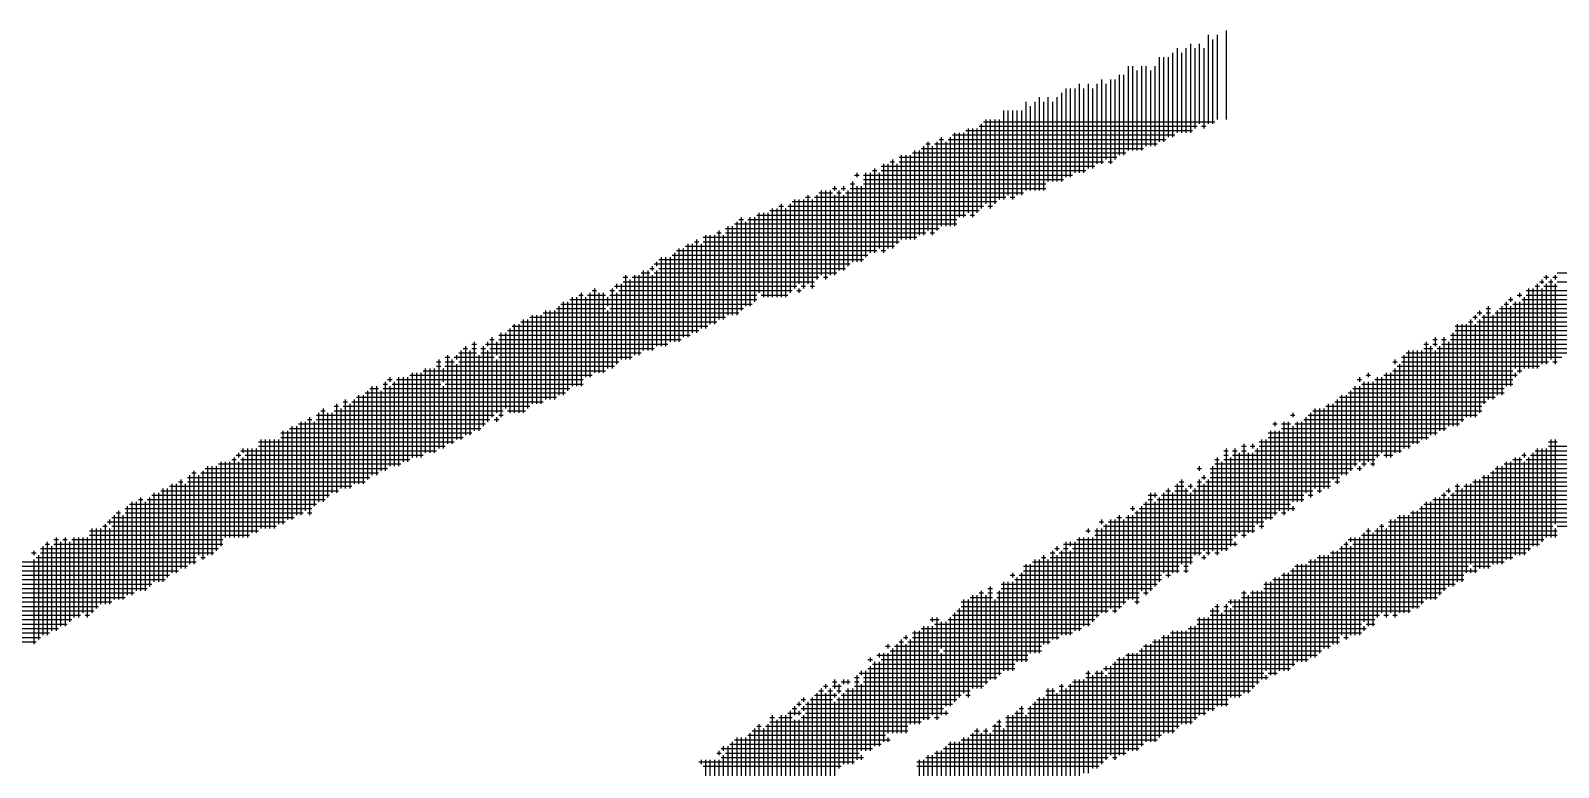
# Model space of a CAD drawing. Header units: feet. Extents: x 0 to 510288, y 0 to 371336.
# Drawn here: x 375801 to 377136, y 89656 to 90301 of the extents above; entities that cross this region are included whole.
import ezdxf

# ---------------------------------------------------------------- set-up
doc = ezdxf.new("R2010")
doc.units = ezdxf.units.FT
doc.header["$LTSCALE"] = 100
doc.header["$MEASUREMENT"] = 0
doc.layers.add('CX-MISC', color=2, linetype='CONTINUOUS')

msp = doc.modelspace()

# ---------------------------------------------------------------- linework, layer by layer
at = {"layer": 'CX-MISC'}
for p, q in [((376829.9, 90296.7), (376829.9, 90218.9)), ((376837.7, 90296.7), (376837.7, 90222.8)), ((376845.5, 90300.5), (376845.5, 90222.8)), ((376802.7, 90285), (376802.7, 90211.1)), ((376810.5, 90285), (376810.5, 90211.1)), ((376814.4, 90288.9), (376814.4, 90211.1)), ((376818.2, 90285), (376818.2, 90215)), ((376822.1, 90288.9), (376822.1, 90218.9)), ((376826, 90285), (376826, 90215)), ((376833.8, 90292.8), (376833.8, 90218.9)), ((376759.9, 90269.4), (376759.9, 90195.6)), ((376763.8, 90269.4), (376763.8, 90195.6)), ((376771.6, 90269.4), (376771.6, 90195.6)), ((376775.5, 90269.4), (376775.5, 90199.5)), ((376783.2, 90269.4), (376783.2, 90199.5)), ((376787.1, 90277.2), (376787.1, 90203.3)), ((376791, 90277.2), (376791, 90203.3)), ((376794.9, 90277.2), (376794.9, 90207.2)), ((376798.8, 90281.1), (376798.8, 90207.2)), ((376806.6, 90281.1), (376806.6, 90211.1)), ((376736.6, 90257.8), (376736.6, 90183.9)), ((376744.4, 90257.8), (376744.4, 90183.9)), ((376748.3, 90257.8), (376748.3, 90187.8)), ((376752.1, 90261.7), (376752.1, 90191.7)), ((376756, 90261.7), (376756, 90191.7)), ((376767.7, 90265.6), (376767.7, 90195.6)), ((376779.4, 90265.6), (376779.4, 90199.5)), ((376682.2, 90242.2), (376682.2, 90160.6)), ((376689.9, 90242.2), (376689.9, 90168.4)), ((376697.7, 90242.2), (376697.7, 90168.4)), ((376701.6, 90246.1), (376701.6, 90168.4)), ((376705.5, 90250), (376705.5, 90172.2)), ((376709.4, 90250), (376709.4, 90172.2)), ((376713.3, 90250), (376713.3, 90176.1)), ((376717.2, 90253.9), (376717.2, 90176.1)), ((376721, 90250), (376721, 90176.1)), ((376724.9, 90253.9), (376724.9, 90180)), ((376728.8, 90250), (376728.8, 90180)), ((376732.7, 90253.9), (376732.7, 90183.9)), ((376740.5, 90253.9), (376740.5, 90187.8)), ((376651.1, 90230.6), (376651.1, 90152.8)), ((376654.9, 90230.6), (376654.9, 90156.7)), ((376658.8, 90230.6), (376658.8, 90152.8)), ((376662.7, 90230.6), (376662.7, 90156.7)), ((376666.6, 90230.6), (376666.6, 90156.7)), ((376670.5, 90238.3), (376670.5, 90160.6)), ((376674.4, 90234.4), (376674.4, 90160.6)), ((376678.3, 90238.3), (376678.3, 90160.6)), ((376686, 90238.3), (376686, 90160.6)), ((376693.8, 90238.3), (376693.8, 90168.4)), ((376620, 90215), (376620, 90141.1)), ((376623.8, 90215), (376623.8, 90137.2)), ((376627.7, 90215), (376627.7, 90141.1)), ((376629.7, 90217), (376820.2, 90217)), ((376631.6, 90218.9), (376631.6, 90145)), ((376633.6, 90220.8), (376835.7, 90220.8)), ((376635.5, 90222.8), (376635.5, 90148.9)), ((376639.4, 90222.8), (376639.4, 90145)), ((376643.3, 90222.8), (376643.3, 90148.9)), ((376647.2, 90222.8), (376647.2, 90152.8)), ((376824.1, 90217), (376828, 90217)), ((376585, 90203.3), (376585, 90125.6)), ((376592.7, 90203.3), (376592.7, 90125.6)), ((376594.7, 90205.3), (376598.6, 90205.3)), ((376596.6, 90207.2), (376596.6, 90129.5)), ((376600.5, 90203.3), (376600.5, 90129.5)), ((376602.5, 90205.3), (376793, 90205.3)), ((376604.4, 90207.2), (376604.4, 90129.5)), ((376606.3, 90209.2), (376800.7, 90209.2)), ((376608.3, 90211.1), (376608.3, 90129.5)), ((376612.2, 90211.1), (376612.2, 90137.2)), ((376616.1, 90211.1), (376616.1, 90137.2)), ((376618, 90213.1), (376816.3, 90213.1)), ((376559.7, 90189.7), (376750.2, 90189.7)), ((376561.6, 90191.7), (376561.6, 90117.8)), ((376565.5, 90191.7), (376565.5, 90117.8)), ((376569.4, 90191.7), (376569.4, 90117.8)), ((376571.4, 90193.6), (376758, 90193.6)), ((376573.3, 90195.6), (376573.3, 90117.8)), ((376577.2, 90195.6), (376577.2, 90121.7)), ((376579.1, 90197.5), (376773.5, 90197.5)), ((376581.1, 90199.5), (376581.1, 90121.7)), ((376583, 90201.4), (376586.9, 90201.4)), ((376588.8, 90199.5), (376588.8, 90121.7)), ((376590.8, 90201.4), (376785.2, 90201.4)), ((376522.8, 90176.1), (376522.8, 90172.2)), ((376530.5, 90176.1), (376530.5, 90102.3)), ((376534.4, 90176.1), (376534.4, 90106.1)), ((376536.4, 90178.1), (376540.2, 90178.1)), ((376538.3, 90180), (376538.3, 90106.1)), ((376542.2, 90176.1), (376542.2, 90110)), ((376544.1, 90182), (376730.8, 90182)), ((376544.1, 90178.1), (376723, 90178.1)), ((376546.1, 90183.9), (376546.1, 90106.1)), ((376550, 90183.9), (376550, 90110)), ((376551.9, 90185.8), (376555.8, 90185.8)), ((376553.9, 90187.8), (376553.9, 90110)), ((376557.7, 90183.9), (376557.7, 90113.9)), ((376559.7, 90185.8), (376738.5, 90185.8)), ((376742.4, 90185.8), (376746.3, 90185.8)), ((376501.4, 90162.5), (376505.3, 90162.5)), ((376503.3, 90164.5), (376503.3, 90160.6)), ((376509.1, 90162.5), (376513, 90162.5)), ((376511.1, 90164.5), (376511.1, 90160.6)), ((376516.9, 90166.4), (376520.8, 90166.4)), ((376516.9, 90162.5), (376688, 90162.5)), ((376518.9, 90168.4), (376518.9, 90098.4)), ((376520.8, 90174.2), (376524.7, 90174.2)), ((376522.8, 90164.5), (376522.8, 90098.4)), ((376526.6, 90164.5), (376526.6, 90098.4)), ((376528.6, 90174.2), (376711.3, 90174.2)), ((376528.6, 90170.3), (376703.5, 90170.3)), ((376528.6, 90166.4), (376688, 90166.4)), ((376456.7, 90148.9), (376456.7, 90067.3)), ((376464.4, 90148.9), (376464.4, 90071.2)), ((376466.4, 90150.9), (376645.2, 90150.9)), ((376468.3, 90152.8), (376468.3, 90075)), ((376472.2, 90152.8), (376472.2, 90078.9)), ((376476.1, 90152.8), (376476.1, 90075)), ((376478, 90154.7), (376481.9, 90154.7)), ((376480, 90156.7), (376480, 90078.9)), ((376483.9, 90152.8), (376483.9, 90075)), ((376485.8, 90154.7), (376653, 90154.7)), ((376487.8, 90156.7), (376487.8, 90082.8)), ((376489.7, 90158.6), (376501.4, 90158.6)), ((376491.6, 90160.6), (376491.6, 90086.7)), ((376495.5, 90160.6), (376495.5, 90082.8)), ((376499.4, 90160.6), (376499.4, 90086.7)), ((376503.3, 90156.7), (376503.3, 90086.7)), ((376505.3, 90158.6), (376509.1, 90158.6)), ((376507.2, 90160.6), (376507.2, 90090.6)), ((376511.1, 90156.7), (376511.1, 90090.6)), ((376513, 90158.6), (376668.6, 90158.6)), ((376515, 90160.6), (376515, 90094.5)), ((376656.9, 90154.7), (376660.8, 90154.7)), ((376419.7, 90135.3), (376423.6, 90135.3)), ((376421.7, 90137.2), (376421.7, 90055.6)), ((376427.5, 90135.3), (376610.2, 90135.3)), ((376429.4, 90137.2), (376429.4, 90059.5)), ((376433.3, 90137.2), (376433.3, 90063.4)), ((376435.3, 90139.2), (376618, 90139.2)), ((376437.2, 90141.1), (376437.2, 90071.2)), ((376441.1, 90141.1), (376441.1, 90067.3)), ((376445, 90141.1), (376445, 90067.3)), ((376446.9, 90143.1), (376629.7, 90143.1)), ((376448.9, 90145), (376448.9, 90067.3)), ((376452.8, 90145), (376452.8, 90067.3)), ((376454.7, 90147), (376458.6, 90147)), ((376460.5, 90145), (376460.5, 90067.3)), ((376462.5, 90147), (376633.6, 90147)), ((376621.9, 90139.2), (376625.8, 90139.2)), ((376637.4, 90147), (376641.3, 90147)), ((376390.6, 90121.7), (376390.6, 90040)), ((376394.4, 90121.7), (376394.4, 90043.9)), ((376398.3, 90121.7), (376398.3, 90043.9)), ((376400.3, 90123.6), (376404.2, 90123.6)), ((376402.2, 90125.6), (376402.2, 90047.8)), ((376406.1, 90121.7), (376406.1, 90047.8)), ((376408.1, 90127.5), (376594.7, 90127.5)), ((376408.1, 90123.6), (376583, 90123.6)), ((376410, 90129.5), (376410, 90051.7)), ((376413.9, 90129.5), (376413.9, 90051.7)), ((376415.8, 90131.4), (376610.2, 90131.4)), ((376417.8, 90133.4), (376417.8, 90051.7)), ((376425.6, 90133.4), (376425.6, 90059.5)), ((376586.9, 90123.6), (376590.8, 90123.6)), ((376365.3, 90108.1), (376540.2, 90108.1)), ((376367.2, 90110), (376367.2, 90028.4)), ((376371.1, 90110), (376371.1, 90032.3)), ((376373.1, 90112), (376555.8, 90112)), ((376375, 90113.9), (376375, 90032.3)), ((376378.9, 90113.9), (376378.9, 90036.2)), ((376380.8, 90115.9), (376384.7, 90115.9)), ((376382.8, 90117.8), (376382.8, 90036.2)), ((376386.7, 90113.9), (376386.7, 90040)), ((376388.6, 90119.8), (376575.2, 90119.8)), ((376388.6, 90115.9), (376559.7, 90115.9)), ((376544.1, 90108.1), (376548, 90108.1)), ((376345.8, 90096.4), (376516.9, 90096.4)), ((376347.8, 90098.4), (376347.8, 90094.5)), ((376349.7, 90100.3), (376528.6, 90100.3)), ((376351.7, 90102.3), (376351.7, 90024.5)), ((376355.6, 90102.3), (376355.6, 90024.5)), ((376359.5, 90102.3), (376359.5, 90028.4)), ((376361.4, 90104.2), (376532.5, 90104.2)), ((376363.3, 90106.1), (376363.3, 90028.4)), ((376318.6, 90084.8), (376322.5, 90084.8)), ((376320.6, 90086.7), (376320.6, 90012.8)), ((376324.5, 90082.8), (376324.5, 90012.8)), ((376326.4, 90084.8), (376489.7, 90084.8)), ((376328.4, 90086.7), (376328.4, 90016.7)), ((376332.2, 90086.7), (376332.2, 90016.7)), ((376334.2, 90088.6), (376342, 90088.6)), ((376336.1, 90090.6), (376336.1, 90020.6)), ((376340, 90090.6), (376340, 90020.6)), ((376342, 90092.5), (376345.8, 90092.5)), ((376343.9, 90094.5), (376343.9, 90090.6)), ((376343.9, 90086.7), (376343.9, 90020.6)), ((376345.8, 90088.6), (376505.3, 90088.6)), ((376347.8, 90090.6), (376347.8, 90024.5)), ((376349.7, 90092.5), (376513, 90092.5)), ((376493.6, 90084.8), (376497.5, 90084.8)), ((377121.5, 90082.8), (377121.5, 90078.9)), ((377123.4, 90084.8), (377127.3, 90084.8)), ((377125.4, 90086.7), (377125.4, 90082.8)), ((377129.3, 90082.8), (377129.3, 90012.8)), ((377131.2, 90084.8), (377135.1, 90084.8)), ((377133.2, 90086.7), (377133.2, 90082.8)), ((377135.1, 90088.6), (377282.9, 90088.6)), ((376279.8, 90069.2), (376283.6, 90069.2)), ((376281.7, 90071.2), (376281.7, 89989.5)), ((376287.5, 90069.2), (376303.1, 90069.2)), ((376289.5, 90071.2), (376289.5, 89997.3)), ((376291.4, 90073.1), (376295.3, 90073.1)), ((376293.4, 90075), (376293.4, 90001.2)), ((376297.2, 90071.2), (376297.2, 90001.2)), ((376301.1, 90071.2), (376301.1, 90001.2)), ((376307, 90073.1), (376310.9, 90073.1)), ((376307, 90069.2), (376435.3, 90069.2)), ((376308.9, 90075), (376308.9, 90005.1)), ((376310.9, 90077), (376470.3, 90077)), ((376312.8, 90078.9), (376312.8, 90075)), ((376312.8, 90071.2), (376312.8, 90008.9)), ((376314.7, 90073.1), (376466.4, 90073.1)), ((376316.7, 90078.9), (376316.7, 90012.8)), ((376318.6, 90080.9), (376485.8, 90080.9)), ((376439.2, 90069.2), (376462.5, 90069.2)), ((376470.3, 90073.1), (376474.2, 90073.1)), ((376472.2, 90075), (376472.2, 90071.2)), ((376474.2, 90077), (376478, 90077)), ((376481.9, 90077), (376485.8, 90077)), ((377100.1, 90069.2), (377104, 90069.2)), ((377102.1, 90071.2), (377102.1, 90067.3)), ((377107.9, 90073.1), (377251.8, 90073.1)), ((377107.9, 90069.2), (377247.9, 90069.2)), ((377109.8, 90075), (377109.8, 90005.1)), ((377113.7, 90075), (377113.7, 90005.1)), ((377115.7, 90077), (377119.6, 90077)), ((377117.6, 90078.9), (377117.6, 90005.1)), ((377119.6, 90080.9), (377123.4, 90080.9)), ((377121.5, 90075), (377121.5, 90008.9)), ((377123.4, 90077), (377135.1, 90077)), ((377125.4, 90078.9), (377125.4, 90008.9)), ((377127.3, 90080.9), (377131.2, 90080.9)), ((377133.2, 90078.9), (377133.2, 90008.9)), ((377135.1, 90080.9), (377259.5, 90080.9)), ((376250.6, 90055.6), (376250.6, 89977.8)), ((376254.5, 90055.6), (376254.5, 89977.8)), ((376258.4, 90055.6), (376258.4, 89977.8)), ((376260.3, 90057.5), (376303.1, 90057.5)), ((376262.3, 90059.5), (376262.3, 89981.7)), ((376264.2, 90061.4), (376431.4, 90061.4)), ((376266.1, 90063.4), (376266.1, 89981.7)), ((376270, 90063.4), (376270, 89985.6)), ((376272, 90065.3), (376435.3, 90065.3)), ((376273.9, 90067.3), (376273.9, 89989.5)), ((376277.8, 90067.3), (376277.8, 89989.5)), ((376285.6, 90067.3), (376285.6, 89997.3)), ((376305, 90067.3), (376305, 90059.5)), ((376305, 90055.6), (376305, 90005.1)), ((376307, 90057.5), (376423.6, 90057.5)), ((377067.1, 90055.6), (377067.1, 90051.7)), ((377072.9, 90057.5), (377076.8, 90057.5)), ((377074.8, 90059.5), (377074.8, 89977.8)), ((377082.6, 90055.6), (377082.6, 89981.7)), ((377084.6, 90057.5), (377232.3, 90057.5)), ((377086.5, 90059.5), (377086.5, 89981.7)), ((377088.5, 90061.4), (377092.3, 90061.4)), ((377090.4, 90063.4), (377090.4, 89989.5)), ((377092.3, 90065.3), (377096.2, 90065.3)), ((377094.3, 90067.3), (377094.3, 90063.4)), ((377094.3, 90059.5), (377094.3, 89989.5)), ((377096.2, 90061.4), (377236.2, 90061.4)), ((377098.2, 90063.4), (377098.2, 90005.1)), ((377102.1, 90063.4), (377102.1, 90001.2)), ((377104, 90065.3), (377236.2, 90065.3)), ((377106, 90067.3), (377106, 90005.1)), ((376221.4, 90042), (376392.5, 90042)), ((376223.4, 90043.9), (376223.4, 89966.2)), ((376227.3, 90043.9), (376227.3, 89966.2)), ((376229.2, 90045.9), (376400.3, 90045.9)), ((376231.2, 90047.8), (376231.2, 89966.2)), ((376235, 90047.8), (376235, 89970.1)), ((376237, 90049.8), (376408.1, 90049.8)), ((376238.9, 90051.7), (376238.9, 89974)), ((376242.8, 90051.7), (376242.8, 89974)), ((376246.7, 90051.7), (376246.7, 89974)), ((376248.6, 90053.7), (376419.7, 90053.7)), ((377045.7, 90042), (377197.3, 90042)), ((377047.6, 90043.9), (377047.6, 89954.5)), ((377051.5, 90043.9), (377051.5, 89958.4)), ((377055.4, 90043.9), (377055.4, 89962.3)), ((377057.4, 90045.9), (377061.2, 90045.9)), ((377059.3, 90047.8), (377059.3, 89962.3)), ((377061.2, 90049.8), (377065.1, 90049.8)), ((377063.2, 90051.7), (377063.2, 90047.8)), ((377063.2, 90043.9), (377063.2, 89962.3)), ((377065.1, 90053.7), (377069, 90053.7)), ((377065.1, 90045.9), (377205.1, 90045.9)), ((377067.1, 90047.8), (377067.1, 89966.2)), ((377069, 90049.8), (377209, 90049.8)), ((377071, 90051.7), (377071, 89974)), ((377072.9, 90053.7), (377076.8, 90053.7)), ((377078.7, 90051.7), (377078.7, 89977.8)), ((377080.7, 90053.7), (377220.6, 90053.7)), ((376188.4, 90028.4), (376188.4, 89950.6)), ((376200, 90028.4), (376200, 90024.5)), ((376202, 90030.3), (376205.9, 90030.3)), ((376203.9, 90032.3), (376203.9, 89962.3)), ((376207.8, 90028.4), (376207.8, 90016.7)), ((376209.8, 90034.2), (376377, 90034.2)), ((376209.8, 90030.3), (376369.2, 90030.3)), ((376211.7, 90036.2), (376211.7, 89962.3)), ((376215.6, 90036.2), (376215.6, 89970.1)), ((376217.5, 90038.1), (376384.7, 90038.1)), ((376219.5, 90040), (376219.5, 89966.2)), ((377020.4, 90028.4), (377020.4, 89942.8)), ((377026.2, 90030.3), (377030.1, 90030.3)), ((377028.2, 90032.3), (377028.2, 90024.5)), ((377034, 90030.3), (377037.9, 90030.3)), ((377036, 90032.3), (377036, 89950.6)), ((377039.9, 90028.4), (377039.9, 89954.5)), ((377041.8, 90034.2), (377181.8, 90034.2)), ((377041.8, 90030.3), (377181.8, 90030.3)), ((377043.7, 90036.2), (377043.7, 89954.5)), ((377045.7, 90038.1), (377193.4, 90038.1)), ((376163.1, 90014.8), (376167, 90014.8)), ((376165.1, 90016.7), (376165.1, 89939)), ((376170.9, 90014.8), (376205.9, 90014.8)), ((376172.8, 90016.7), (376172.8, 90012.8)), ((376174.8, 90018.7), (376190.3, 90018.7)), ((376176.7, 90020.6), (376176.7, 89942.8)), ((376178.7, 90022.6), (376182.6, 90022.6)), ((376180.6, 90024.5), (376180.6, 89946.7)), ((376184.5, 90020.6), (376184.5, 89946.7)), ((376186.4, 90026.4), (376190.3, 90026.4)), ((376186.4, 90022.6), (376190.3, 90022.6)), ((376192.3, 90016.7), (376192.3, 89950.6)), ((376194.2, 90022.6), (376198.1, 90022.6)), ((376194.2, 90018.7), (376334.2, 90018.7)), ((376196.2, 90024.5), (376196.2, 89954.5)), ((376198.1, 90026.4), (376357.5, 90026.4)), ((376200, 90020.6), (376200, 89958.4)), ((376202, 90022.6), (376345.8, 90022.6)), ((376209.8, 90014.8), (376326.4, 90014.8)), ((376999, 90014.8), (377139, 90014.8)), ((377001, 90016.7), (377001, 89935.1)), ((377002.9, 90018.7), (377154.6, 90018.7)), ((377004.9, 90020.6), (377004.9, 89935.1)), ((377008.8, 90020.6), (377008.8, 89939)), ((377012.6, 90020.6), (377012.6, 89939)), ((377016.5, 90020.6), (377016.5, 89942.8)), ((377018.5, 90026.4), (377022.4, 90026.4)), ((377018.5, 90022.6), (377026.2, 90022.6)), ((377024.3, 90024.5), (377024.3, 89946.7)), ((377026.2, 90026.4), (377030.1, 90026.4)), ((377028.2, 90020.6), (377028.2, 89946.7)), ((377030.1, 90022.6), (377158.4, 90022.6)), ((377032.1, 90024.5), (377032.1, 89950.6)), ((377034, 90026.4), (377170.1, 90026.4)), ((376143.7, 90003.1), (376303.1, 90003.1)), ((376145.6, 90005.1), (376145.6, 89931.2)), ((376149.5, 90005.1), (376149.5, 89931.2)), ((376153.4, 90005.1), (376153.4, 89931.2)), ((376155.3, 90010.9), (376159.2, 90010.9)), ((376155.3, 90007), (376159.2, 90007)), ((376157.3, 90012.8), (376157.3, 89935.1)), ((376161.2, 90005.1), (376161.2, 89993.4)), ((376163.1, 90010.9), (376170.9, 90010.9)), ((376163.1, 90007), (376310.9, 90007)), ((376168.9, 90012.8), (376168.9, 89939)), ((376172.8, 90008.9), (376172.8, 89942.8)), ((376174.8, 90010.9), (376314.7, 90010.9)), ((376207.8, 90012.8), (376207.8, 89966.2)), ((376991.3, 90010.9), (376995.1, 90010.9)), ((376991.3, 90003.1), (377096.2, 90003.1)), ((376993.2, 90012.8), (376993.2, 90008.9)), ((376993.2, 90005.1), (376993.2, 89931.2)), ((376995.1, 90007), (377119.6, 90007)), ((376997.1, 90008.9), (376997.1, 89931.2)), ((376999, 90010.9), (377127.3, 90010.9)), ((377100.1, 90003.1), (377104, 90003.1)), ((377131.2, 90010.9), (377135.1, 90010.9)), ((376099, 89989.5), (376099, 89911.7)), ((376102.8, 89989.5), (376102.8, 89911.7)), ((376108.7, 89991.4), (376112.6, 89991.4)), ((376110.6, 89993.4), (376110.6, 89915.6)), ((376112.6, 89995.3), (376116.5, 89995.3)), ((376114.5, 89997.3), (376114.5, 89993.4)), ((376114.5, 89989.5), (376114.5, 89919.5)), ((376116.5, 89991.4), (376159.2, 89991.4)), ((376118.4, 89993.4), (376118.4, 89919.5)), ((376120.3, 89995.3), (376283.6, 89995.3)), ((376122.3, 89997.3), (376122.3, 89919.5)), ((376126.2, 89997.3), (376126.2, 89923.4)), ((376130.1, 89997.3), (376130.1, 89923.4)), ((376132, 89999.2), (376291.4, 89999.2)), ((376134, 90001.2), (376134, 89927.3)), ((376137.8, 90001.2), (376137.8, 89927.3)), ((376141.7, 90001.2), (376141.7, 89927.3)), ((376161.2, 89989.5), (376161.2, 89935.1)), ((376163.1, 89991.4), (376283.6, 89991.4)), ((376958.2, 89989.5), (376958.2, 89919.5)), ((376960.2, 89995.3), (376964, 89995.3)), ((376962.1, 89997.3), (376962.1, 89993.4)), ((376962.1, 89989.5), (376962.1, 89923.4)), ((376964, 89991.4), (377096.2, 89991.4)), ((376966, 89993.4), (376966, 89919.5)), ((376967.9, 89999.2), (376971.8, 89999.2)), ((376969.9, 90001.2), (376969.9, 89997.3)), ((376969.9, 89993.4), (376969.9, 89923.4)), ((376973.8, 89993.4), (376973.8, 89919.5)), ((376975.7, 89995.3), (377096.2, 89995.3)), ((376977.6, 89997.3), (376977.6, 89927.3)), ((376981.5, 89997.3), (376981.5, 89931.2)), ((376983.5, 89999.2), (377100.1, 89999.2)), ((376985.4, 90001.2), (376985.4, 89927.3)), ((376989.3, 90001.2), (376989.3, 89927.3)), ((377098.2, 90001.2), (377098.2, 89997.3)), ((376073.7, 89975.9), (376077.6, 89975.9)), ((376075.6, 89977.8), (376075.6, 89900.1)), ((376081.5, 89975.9), (376248.6, 89975.9)), ((376083.4, 89977.8), (376083.4, 89904)), ((376085.4, 89979.8), (376260.3, 89979.8)), ((376087.3, 89981.7), (376087.3, 89904)), ((376091.2, 89981.7), (376091.2, 89904)), ((376093.1, 89983.7), (376268.1, 89983.7)), ((376095.1, 89985.6), (376095.1, 89907.9)), ((376097, 89987.6), (376104.8, 89987.6)), ((376106.7, 89985.6), (376106.7, 89915.6)), ((376108.7, 89987.6), (376272, 89987.6)), ((376940.7, 89975.9), (377072.9, 89975.9)), ((376942.7, 89977.8), (376942.7, 89904)), ((376944.6, 89979.8), (377080.7, 89979.8)), ((376946.5, 89981.7), (376946.5, 89911.7)), ((376950.4, 89981.7), (376950.4, 89911.7)), ((376952.4, 89983.7), (377088.5, 89983.7)), ((376954.3, 89985.6), (376954.3, 89915.6)), ((376956.3, 89987.6), (377088.5, 89987.6)), ((376044.5, 89962.3), (376044.5, 89876.8)), ((376050.4, 89964.2), (376205.9, 89964.2)), ((376052.3, 89966.2), (376052.3, 89888.4)), ((376054.2, 89968.1), (376058.1, 89968.1)), ((376056.2, 89970.1), (376056.2, 89888.4)), ((376060.1, 89966.2), (376060.1, 89892.3)), ((376064, 89966.2), (376064, 89896.2)), ((376065.9, 89972), (376069.8, 89972)), ((376065.9, 89968.1), (376213.7, 89968.1)), ((376067.9, 89974), (376067.9, 89896.2)), ((376071.7, 89970.1), (376071.7, 89900.1)), ((376073.7, 89972), (376237, 89972)), ((376079.5, 89974), (376079.5, 89900.1)), ((376207.8, 89962.3), (376207.8, 89958.4)), ((376209.8, 89964.2), (376213.7, 89964.2)), ((376217.5, 89968.1), (376233.1, 89968.1)), ((376901.8, 89964.2), (376905.7, 89964.2)), ((376903.8, 89966.2), (376903.8, 89962.3)), ((376915.4, 89962.3), (376915.4, 89896.2)), ((376917.4, 89964.2), (377065.1, 89964.2)), ((376919.3, 89966.2), (376919.3, 89892.3)), ((376921.3, 89968.1), (377069, 89968.1)), ((376923.2, 89970.1), (376923.2, 89900.1)), ((376927.1, 89970.1), (376927.1, 89896.2)), ((376931, 89970.1), (376931, 89900.1)), ((376932.9, 89972), (377069, 89972)), ((376934.9, 89974), (376934.9, 89900.1)), ((376938.8, 89974), (376938.8, 89907.9)), ((376019.3, 89948.7), (376186.4, 89948.7)), ((376021.2, 89950.6), (376021.2, 89869)), ((376025.1, 89950.6), (376025.1, 89872.9)), ((376027, 89952.6), (376194.2, 89952.6)), ((376029, 89954.5), (376029, 89872.9)), ((376032.9, 89954.5), (376032.9, 89876.8)), ((376034.8, 89956.5), (376198.1, 89956.5)), ((376036.8, 89958.4), (376036.8, 89876.8)), ((376040.6, 89958.4), (376040.6, 89880.6)), ((376042.6, 89960.3), (376046.5, 89960.3)), ((376048.4, 89958.4), (376048.4, 89884.5)), ((376050.4, 89960.3), (376202, 89960.3)), ((376205.9, 89960.3), (376209.8, 89960.3)), ((376882.4, 89948.7), (377030.1, 89948.7)), ((376884.3, 89950.6), (376884.3, 89872.9)), ((376886.3, 89956.5), (376890.2, 89956.5)), ((376888.2, 89958.4), (376888.2, 89954.5)), ((376888.2, 89950.6), (376888.2, 89876.8)), ((376892.1, 89950.6), (376892.1, 89880.6)), ((376894.1, 89956.5), (376901.8, 89956.5)), ((376894.1, 89952.6), (377037.9, 89952.6)), ((376896, 89958.4), (376896, 89876.8)), ((376899.9, 89958.4), (376899.9, 89880.6)), ((376903.8, 89954.5), (376903.8, 89888.4)), ((376905.7, 89956.5), (377049.6, 89956.5)), ((376907.7, 89958.4), (376907.7, 89888.4)), ((376911.6, 89958.4), (376911.6, 89888.4)), ((376913.5, 89960.3), (377053.5, 89960.3)), ((375986.2, 89935.1), (375986.2, 89931.2)), ((375990.1, 89935.1), (375990.1, 89857.3)), ((375994, 89935.1), (375994, 89861.2)), ((375997.9, 89935.1), (375997.9, 89861.2)), ((375999.8, 89940.9), (376170.9, 89940.9)), ((375999.8, 89937), (376163.1, 89937)), ((376001.8, 89942.8), (376001.8, 89865.1)), ((376005.6, 89942.8), (376005.6, 89865.1)), ((376009.5, 89942.8), (376009.5, 89865.1)), ((376013.4, 89942.8), (376013.4, 89865.1)), ((376017.3, 89942.8), (376017.3, 89869)), ((376019.3, 89944.8), (376178.7, 89944.8)), ((376845.5, 89935.1), (376845.5, 89845.6)), ((376853.2, 89935.1), (376853.2, 89857.3)), ((376859.1, 89937), (376863, 89937)), ((376861, 89939), (376861, 89857.3)), ((376866.8, 89937), (376870.7, 89937)), ((376868.8, 89939), (376868.8, 89935.1)), ((376872.7, 89935.1), (376872.7, 89869)), ((376874.6, 89940.9), (377014.6, 89940.9)), ((376874.6, 89937), (377006.8, 89937)), ((376876.6, 89942.8), (376876.6, 89865.1)), ((376880.4, 89942.8), (376880.4, 89872.9)), ((376882.4, 89944.8), (377022.4, 89944.8)), ((377117.6, 89935.1), (377117.6, 89849.5)), ((377121.5, 89935.1), (377121.5, 89853.4)), ((377125.4, 89935.1), (377125.4, 89857.3)), ((377127.3, 89940.9), (377135.1, 89940.9)), ((377127.3, 89937), (377290.6, 89937)), ((377129.3, 89942.8), (377129.3, 89857.3)), ((377133.2, 89942.8), (377133.2, 89869)), ((375964.8, 89921.5), (376124.2, 89921.5)), ((375966.8, 89923.4), (375966.8, 89849.5)), ((375970.7, 89923.4), (375970.7, 89857.3)), ((375974.5, 89923.4), (375974.5, 89857.3)), ((375976.5, 89925.4), (375980.4, 89925.4)), ((375978.4, 89927.3), (375978.4, 89857.3)), ((375980.4, 89929.2), (375984.3, 89929.2)), ((375982.3, 89931.2), (375982.3, 89927.3)), ((375982.3, 89923.4), (375982.3, 89857.3)), ((375984.3, 89933.1), (376155.3, 89933.1)), ((375984.3, 89925.4), (376132, 89925.4)), ((375986.2, 89927.3), (375986.2, 89857.3)), ((375988.2, 89929.2), (376143.7, 89929.2)), ((376835.7, 89925.4), (376839.6, 89925.4)), ((376835.7, 89921.5), (376960.2, 89921.5)), ((376837.7, 89927.3), (376837.7, 89841.8)), ((376841.6, 89923.4), (376841.6, 89845.6)), ((376843.5, 89933.1), (376847.4, 89933.1)), ((376843.5, 89929.2), (376847.4, 89929.2)), ((376843.5, 89925.4), (376975.7, 89925.4)), ((376849.3, 89927.3), (376849.3, 89849.5)), ((376851.3, 89933.1), (376855.2, 89933.1)), ((376851.3, 89929.2), (376979.6, 89929.2)), ((376857.1, 89931.2), (376857.1, 89861.2)), ((376859.1, 89933.1), (376863, 89933.1)), ((376864.9, 89931.2), (376864.9, 89861.2)), ((376868.8, 89931.2), (376868.8, 89861.2)), ((376870.7, 89933.1), (376999, 89933.1)), ((376964, 89921.5), (376967.9, 89921.5)), ((376971.8, 89921.5), (376975.7, 89921.5)), ((376983.5, 89929.2), (376991.3, 89929.2)), ((377088.5, 89921.5), (377259.5, 89921.5)), ((377090.4, 89923.4), (377090.4, 89837.9)), ((377094.3, 89923.4), (377094.3, 89837.9)), ((377096.2, 89925.4), (377104, 89925.4)), ((377098.2, 89927.3), (377098.2, 89841.8)), ((377102.1, 89927.3), (377102.1, 89841.8)), ((377104, 89929.2), (377107.9, 89929.2)), ((377106, 89931.2), (377106, 89927.3)), ((377106, 89923.4), (377106, 89841.8)), ((377107.9, 89925.4), (377267.3, 89925.4)), ((377109.8, 89927.3), (377109.8, 89845.6)), ((377111.8, 89929.2), (377275.1, 89929.2)), ((377113.7, 89931.2), (377113.7, 89849.5)), ((377115.7, 89933.1), (377282.9, 89933.1)), ((375931.8, 89907.9), (375931.8, 89830.1)), ((375937.6, 89909.8), (376097, 89909.8)), ((375939.6, 89911.7), (375939.6, 89834)), ((375941.5, 89913.7), (375945.4, 89913.7)), ((375943.4, 89915.6), (375943.4, 89834)), ((375947.3, 89911.7), (375947.3, 89841.8)), ((375949.3, 89913.7), (376104.8, 89913.7)), ((375951.2, 89915.6), (375951.2, 89837.9)), ((375953.2, 89917.6), (376112.6, 89917.6)), ((375955.1, 89919.5), (375955.1, 89841.8)), ((375959, 89919.5), (375959, 89841.8)), ((375962.9, 89919.5), (375962.9, 89845.6)), ((376806.6, 89907.9), (376806.6, 89834)), ((376820.2, 89917.6), (376824.1, 89917.6)), ((376822.1, 89919.5), (376822.1, 89915.6)), ((376822.1, 89907.9), (376822.1, 89841.8)), ((376824.1, 89909.8), (376828, 89909.8)), ((376826, 89911.7), (376826, 89907.9)), ((376829.9, 89907.9), (376829.9, 89841.8)), ((376831.8, 89917.6), (376956.3, 89917.6)), ((376831.8, 89913.7), (376952.4, 89913.7)), ((376831.8, 89909.8), (376944.6, 89909.8)), ((376833.8, 89919.5), (376833.8, 89845.6)), ((376960.2, 89917.6), (376964, 89917.6)), ((376962.1, 89919.5), (376962.1, 89915.6)), ((377063.2, 89907.9), (377063.2, 89826.2)), ((377067.1, 89907.9), (377067.1, 89830.1)), ((377069, 89909.8), (377220.6, 89909.8)), ((377071, 89911.7), (377071, 89830.1)), ((377074.8, 89911.7), (377074.8, 89830.1)), ((377076.8, 89913.7), (377244, 89913.7)), ((377078.7, 89915.6), (377078.7, 89834)), ((377080.7, 89917.6), (377251.8, 89917.6)), ((377082.6, 89919.5), (377082.6, 89834)), ((377086.5, 89919.5), (377086.5, 89834)), ((375908.4, 89896.2), (375908.4, 89818.4)), ((375912.3, 89896.2), (375912.3, 89818.4)), ((375914.3, 89898.1), (376069.8, 89898.1)), ((375916.2, 89900.1), (375916.2, 89818.4)), ((375920.1, 89900.1), (375920.1, 89822.3)), ((375922.1, 89902), (376081.5, 89902)), ((375924, 89904), (375924, 89826.2)), ((375927.9, 89904), (375927.9, 89826.2)), ((375929.8, 89905.9), (375933.7, 89905.9)), ((375935.7, 89904), (375935.7, 89830.1)), ((375937.6, 89905.9), (376093.1, 89905.9)), ((376779.4, 89896.2), (376779.4, 89810.7)), ((376783.2, 89896.2), (376783.2, 89892.3)), ((376791, 89896.2), (376791, 89826.2)), ((376793, 89898.1), (376796.9, 89898.1)), ((376794.9, 89900.1), (376794.9, 89822.3)), ((376798.8, 89896.2), (376798.8, 89826.2)), ((376800.7, 89902), (376808.5, 89902)), ((376800.7, 89898.1), (376812.4, 89898.1)), ((376802.7, 89904), (376802.7, 89826.2)), ((376804.6, 89905.9), (376808.5, 89905.9)), ((376810.5, 89900.1), (376810.5, 89826.2)), ((376812.4, 89902), (376816.3, 89902)), ((376814.4, 89904), (376814.4, 89900.1)), ((376814.4, 89896.2), (376814.4, 89834)), ((376816.3, 89898.1), (376921.3, 89898.1)), ((376818.2, 89900.1), (376818.2, 89841.8)), ((376820.2, 89905.9), (376824.1, 89905.9)), ((376820.2, 89902), (376936.8, 89902)), ((376826, 89904), (376826, 89845.6)), ((376828, 89905.9), (376936.8, 89905.9)), ((376925.2, 89898.1), (376929, 89898.1)), ((376940.7, 89905.9), (376944.6, 89905.9)), ((377036, 89896.2), (377036, 89810.7)), ((377037.9, 89898.1), (377041.8, 89898.1)), ((377039.9, 89900.1), (377039.9, 89896.2)), ((377043.7, 89896.2), (377043.7, 89814.5)), ((377045.7, 89902), (377049.6, 89902)), ((377045.7, 89898.1), (377197.3, 89898.1)), ((377047.6, 89904), (377047.6, 89818.4)), ((377051.5, 89900.1), (377051.5, 89818.4)), ((377053.5, 89902), (377209, 89902)), ((377055.4, 89904), (377055.4, 89826.2)), ((377059.3, 89904), (377059.3, 89834)), ((377061.2, 89905.9), (377220.6, 89905.9)), ((375883.2, 89882.6), (376046.5, 89882.6)), ((375885.1, 89884.5), (375885.1, 89806.8)), ((375887.1, 89886.5), (376050.4, 89886.5)), ((375889, 89888.4), (375889, 89806.8)), ((375892.9, 89888.4), (375892.9, 89810.7)), ((375894.8, 89890.4), (375898.7, 89890.4)), ((375896.8, 89892.3), (375896.8, 89810.7)), ((375900.7, 89888.4), (375900.7, 89810.7)), ((375902.6, 89890.4), (376058.1, 89890.4)), ((375904.6, 89892.3), (375904.6, 89814.5)), ((375906.5, 89894.2), (376062, 89894.2)), ((376761.9, 89882.6), (376765.8, 89882.6)), ((376763.8, 89884.5), (376763.8, 89880.6)), ((376769.6, 89882.6), (376905.7, 89882.6)), ((376771.6, 89884.5), (376771.6, 89810.7)), ((376773.5, 89886.5), (376901.8, 89886.5)), ((376775.5, 89888.4), (376775.5, 89806.8)), ((376777.4, 89894.2), (376785.2, 89894.2)), ((376777.4, 89890.4), (376781.3, 89890.4)), ((376783.2, 89888.4), (376783.2, 89814.5)), ((376785.2, 89890.4), (376913.5, 89890.4)), ((376787.1, 89892.3), (376787.1, 89818.4)), ((376789.1, 89894.2), (376913.5, 89894.2)), ((376903.8, 89884.5), (376903.8, 89880.6)), ((376917.4, 89894.2), (376921.3, 89894.2)), ((377014.6, 89882.6), (377181.8, 89882.6)), ((377016.5, 89884.5), (377016.5, 89799)), ((377018.5, 89886.5), (377181.8, 89886.5)), ((377020.4, 89888.4), (377020.4, 89802.9)), ((377024.3, 89888.4), (377024.3, 89802.9)), ((377026.2, 89890.4), (377193.4, 89890.4)), ((377028.2, 89892.3), (377028.2, 89802.9)), ((377032.1, 89892.3), (377032.1, 89806.8)), ((377034, 89894.2), (377037.9, 89894.2)), ((377039.9, 89892.3), (377039.9, 89814.5)), ((377041.8, 89894.2), (377193.4, 89894.2)), ((375865.7, 89869), (375865.7, 89799)), ((375867.6, 89870.9), (376023.1, 89870.9)), ((375869.6, 89872.9), (375869.6, 89869)), ((375871.5, 89874.8), (376030.9, 89874.8)), ((375873.5, 89876.8), (375873.5, 89802.9)), ((375875.4, 89878.7), (375879.3, 89878.7)), ((375877.3, 89880.6), (375877.3, 89802.9)), ((375881.2, 89876.8), (375881.2, 89802.9)), ((375883.2, 89878.7), (376038.7, 89878.7)), ((376042.6, 89878.7), (376046.5, 89878.7)), ((376734.6, 89870.9), (376738.5, 89870.9)), ((376736.6, 89872.9), (376736.6, 89869)), ((376740.5, 89869), (376740.5, 89791.2)), ((376742.4, 89870.9), (376878.5, 89870.9)), ((376744.4, 89872.9), (376744.4, 89795.1)), ((376748.3, 89872.9), (376748.3, 89791.2)), ((376750.2, 89874.8), (376754.1, 89874.8)), ((376752.1, 89876.8), (376752.1, 89795.1)), ((376756, 89872.9), (376756, 89799)), ((376758, 89874.8), (376886.3, 89874.8)), ((376759.9, 89876.8), (376759.9, 89802.9)), ((376763.8, 89876.8), (376763.8, 89802.9)), ((376765.8, 89878.7), (376890.2, 89878.7)), ((376767.7, 89880.6), (376767.7, 89799)), ((376894.1, 89878.7), (376897.9, 89878.7)), ((376981.5, 89869), (376981.5, 89791.2)), ((376987.4, 89870.9), (377146.8, 89870.9)), ((376989.3, 89872.9), (376989.3, 89791.2)), ((376993.2, 89872.9), (376993.2, 89787.3)), ((376995.1, 89874.8), (377154.6, 89874.8)), ((376997.1, 89876.8), (376997.1, 89791.2)), ((377001, 89876.8), (377001, 89791.2)), ((377004.9, 89876.8), (377004.9, 89791.2)), ((377006.8, 89878.7), (377174, 89878.7)), ((377008.8, 89880.6), (377008.8, 89795.1)), ((377012.6, 89880.6), (377012.6, 89795.1)), ((375821, 89855.4), (375824.9, 89855.4)), ((375822.9, 89857.3), (375822.9, 89775.7)), ((375828.7, 89855.4), (375832.6, 89855.4)), ((375830.7, 89857.3), (375830.7, 89779.6)), ((375836.5, 89855.4), (375968.7, 89855.4)), ((375838.5, 89857.3), (375838.5, 89787.3)), ((375842.4, 89857.3), (375842.4, 89787.3)), ((375846.2, 89857.3), (375846.2, 89791.2)), ((375850.1, 89857.3), (375850.1, 89787.3)), ((375852.1, 89863.1), (375999.8, 89863.1)), ((375852.1, 89859.3), (375992, 89859.3)), ((375854, 89865.1), (375854, 89791.2)), ((375857.9, 89865.1), (375857.9, 89795.1)), ((375861.8, 89865.1), (375861.8, 89799)), ((375863.7, 89867), (375867.6, 89867)), ((375869.6, 89865.1), (375869.6, 89799)), ((375871.5, 89867), (376015.4, 89867)), ((376715.2, 89855.4), (376851.3, 89855.4)), ((376717.2, 89857.3), (376717.2, 89775.7)), ((376721, 89857.3), (376721, 89779.6)), ((376723, 89863.1), (376726.9, 89863.1)), ((376724.9, 89865.1), (376724.9, 89861.2)), ((376724.9, 89857.3), (376724.9, 89779.6)), ((376728.8, 89857.3), (376728.8, 89783.4)), ((376730.8, 89863.1), (376870.7, 89863.1)), ((376730.8, 89859.3), (376855.2, 89859.3)), ((376732.7, 89865.1), (376732.7, 89787.3)), ((376736.6, 89865.1), (376736.6, 89791.2)), ((376738.5, 89867), (376870.7, 89867)), ((376859.1, 89859.3), (376863, 89859.3)), ((376874.6, 89867), (376878.5, 89867)), ((376952.4, 89855.4), (377123.4, 89855.4)), ((376954.3, 89857.3), (376954.3, 89853.4)), ((376958.2, 89857.3), (376958.2, 89771.8)), ((376962.1, 89857.3), (376962.1, 89771.8)), ((376964, 89859.3), (377135.1, 89859.3)), ((376966, 89861.2), (376966, 89783.4)), ((376967.9, 89863.1), (376971.8, 89863.1)), ((376969.9, 89865.1), (376969.9, 89779.6)), ((376973.8, 89861.2), (376973.8, 89779.6)), ((376975.7, 89863.1), (377135.1, 89863.1)), ((376977.6, 89865.1), (376977.6, 89787.3)), ((376979.6, 89867), (376983.5, 89867)), ((376985.4, 89865.1), (376985.4, 89787.3)), ((376987.4, 89867), (377131.2, 89867)), ((377133.2, 89865.1), (377133.2, 89857.3)), ((377135.1, 89867), (377146.8, 89867)), ((375801.5, 89843.7), (375805.4, 89843.7)), ((375803.5, 89845.6), (375803.5, 89841.8)), ((375807.4, 89841.8), (375807.4, 89767.9)), ((375809.3, 89847.6), (375964.8, 89847.6)), ((375809.3, 89843.7), (375960.9, 89843.7)), ((375811.2, 89849.5), (375811.2, 89771.8)), ((375813.2, 89851.5), (375817.1, 89851.5)), ((375815.1, 89853.4), (375815.1, 89771.8)), ((375819, 89849.5), (375819, 89775.7)), ((375821, 89851.5), (375968.7, 89851.5)), ((375826.8, 89853.4), (375826.8, 89779.6)), ((375834.6, 89853.4), (375834.6, 89783.4)), ((376686, 89841.8), (376686, 89764)), ((376691.9, 89843.7), (376695.8, 89843.7)), ((376693.8, 89845.6), (376693.8, 89767.9)), ((376695.8, 89847.6), (376699.7, 89847.6)), ((376697.7, 89849.5), (376697.7, 89845.6)), ((376697.7, 89841.8), (376697.7, 89767.9)), ((376699.7, 89843.7), (376824.1, 89843.7)), ((376701.6, 89845.6), (376701.6, 89771.8)), ((376703.5, 89851.5), (376855.2, 89851.5)), ((376703.5, 89847.6), (376707.4, 89847.6)), ((376705.5, 89853.4), (376705.5, 89771.8)), ((376709.4, 89853.4), (376709.4, 89849.5)), ((376709.4, 89845.6), (376709.4, 89771.8)), ((376711.3, 89847.6), (376847.4, 89847.6)), ((376713.3, 89853.4), (376713.3, 89775.7)), ((376826, 89841.8), (376826, 89837.9)), ((376828, 89843.7), (376831.8, 89843.7)), ((376835.7, 89843.7), (376839.6, 89843.7)), ((376853.2, 89853.4), (376853.2, 89849.5)), ((376927.1, 89841.8), (376927.1, 89756.2)), ((376931, 89841.8), (376931, 89760.1)), ((376934.9, 89841.8), (376934.9, 89760.1)), ((376936.8, 89843.7), (377107.9, 89843.7)), ((376938.8, 89845.6), (376938.8, 89764)), ((376942.7, 89845.6), (376942.7, 89764)), ((376944.6, 89847.6), (377111.8, 89847.6)), ((376946.5, 89849.5), (376946.5, 89771.8)), ((376948.5, 89851.5), (376952.4, 89851.5)), ((376950.4, 89853.4), (376950.4, 89767.9)), ((376954.3, 89849.5), (376954.3, 89771.8)), ((376956.3, 89851.5), (377119.6, 89851.5)), ((375774.3, 89828.2), (375929.8, 89828.2)), ((375778.2, 89832), (375937.6, 89832)), ((375789.9, 89835.9), (375945.4, 89835.9)), ((375803.5, 89837.9), (375803.5, 89764)), ((375805.4, 89839.8), (375945.4, 89839.8)), ((375949.3, 89839.8), (375953.2, 89839.8)), ((376668.6, 89832), (376804.6, 89832)), ((376668.6, 89828.2), (376804.6, 89828.2)), ((376670.5, 89834), (376670.5, 89748.4)), ((376674.4, 89834), (376674.4, 89756.2)), ((376676.3, 89835.9), (376816.3, 89835.9)), ((376678.3, 89837.9), (376678.3, 89756.2)), ((376682.2, 89837.9), (376682.2, 89756.2)), ((376684.1, 89839.8), (376688, 89839.8)), ((376689.9, 89837.9), (376689.9, 89764)), ((376691.9, 89839.8), (376816.3, 89839.8)), ((376808.5, 89832), (376812.4, 89832)), ((376808.5, 89828.2), (376812.4, 89828.2)), ((376824.1, 89839.8), (376828, 89839.8)), ((376901.8, 89828.2), (377065.1, 89828.2)), ((376903.8, 89830.1), (376903.8, 89744.6)), ((376905.7, 89832), (377057.4, 89832)), ((376907.7, 89834), (376907.7, 89748.4)), ((376911.6, 89834), (376911.6, 89748.4)), ((376915.4, 89834), (376915.4, 89748.4)), ((376917.4, 89835.9), (377088.5, 89835.9)), ((376919.3, 89837.9), (376919.3, 89752.3)), ((376923.2, 89837.9), (376923.2, 89752.3)), ((376925.2, 89839.8), (377096.2, 89839.8)), ((377059.3, 89830.1), (377059.3, 89826.2)), ((377061.2, 89832), (377076.8, 89832)), ((375747.1, 89816.5), (375906.5, 89816.5)), ((375762.6, 89820.4), (375918.2, 89820.4)), ((375766.5, 89824.3), (375922.1, 89824.3)), ((376639.4, 89814.5), (376639.4, 89732.9)), ((376649.1, 89816.5), (376785.2, 89816.5)), ((376651.1, 89818.4), (376651.1, 89740.7)), ((376654.9, 89818.4), (376654.9, 89740.7)), ((376656.9, 89824.3), (376660.8, 89824.3)), ((376658.8, 89826.2), (376658.8, 89822.3)), ((376658.8, 89818.4), (376658.8, 89740.7)), ((376660.8, 89820.4), (376789.1, 89820.4)), ((376662.7, 89822.3), (376662.7, 89748.4)), ((376664.7, 89824.3), (376789.1, 89824.3)), ((376666.6, 89826.2), (376666.6, 89748.4)), ((376793, 89824.3), (376796.9, 89824.3)), ((376878.5, 89816.5), (377045.7, 89816.5)), ((376880.4, 89818.4), (376880.4, 89740.7)), ((376884.3, 89818.4), (376884.3, 89736.8)), ((376886.3, 89820.4), (377053.5, 89820.4)), ((376888.2, 89822.3), (376888.2, 89736.8)), ((376892.1, 89822.3), (376892.1, 89740.7)), ((376894.1, 89824.3), (377053.5, 89824.3)), ((376896, 89826.2), (376896, 89740.7)), ((376899.9, 89826.2), (376899.9, 89740.7)), ((375716, 89800.9), (375871.5, 89800.9)), ((375727.7, 89808.7), (375891, 89808.7)), ((375727.7, 89804.8), (375883.2, 89804.8)), ((375739.3, 89812.6), (375902.6, 89812.6)), ((376614.1, 89800.9), (376758, 89800.9)), ((376616.1, 89802.9), (376616.1, 89721.2)), ((376620, 89802.9), (376620, 89717.3)), ((376621.9, 89804.8), (376641.3, 89804.8)), ((376623.8, 89806.8), (376623.8, 89725.1)), ((376627.7, 89806.8), (376627.7, 89725.1)), ((376629.7, 89808.7), (376633.6, 89808.7)), ((376631.6, 89810.7), (376631.6, 89725.1)), ((376635.5, 89806.8), (376635.5, 89729)), ((376637.4, 89812.6), (376641.3, 89812.6)), ((376637.4, 89808.7), (376641.3, 89808.7)), ((376643.3, 89802.9), (376643.3, 89732.9)), ((376645.2, 89808.7), (376769.6, 89808.7)), ((376645.2, 89804.8), (376769.6, 89804.8)), ((376647.2, 89810.7), (376647.2, 89736.8)), ((376649.1, 89812.6), (376781.3, 89812.6)), ((376765.8, 89800.9), (376769.6, 89800.9)), ((376773.5, 89808.7), (376777.4, 89808.7)), ((376847.4, 89800.9), (377018.5, 89800.9)), ((376849.3, 89802.9), (376849.3, 89799)), ((376853.2, 89802.9), (376853.2, 89717.3)), ((376857.1, 89802.9), (376857.1, 89717.3)), ((376859.1, 89808.7), (376863, 89808.7)), ((376859.1, 89804.8), (377030.1, 89804.8)), ((376861, 89810.7), (376861, 89721.2)), ((376864.9, 89806.8), (376864.9, 89721.2)), ((376866.8, 89808.7), (377034, 89808.7)), ((376868.8, 89810.7), (376868.8, 89725.1)), ((376872.7, 89810.7), (376872.7, 89729)), ((376876.6, 89810.7), (376876.6, 89732.9)), ((376878.5, 89812.6), (377037.9, 89812.6)), ((375692.7, 89789.3), (375844.3, 89789.3)), ((375696.6, 89793.2), (375856, 89793.2)), ((375704.3, 89797), (375859.8, 89797)), ((375848.2, 89789.3), (375852.1, 89789.3)), ((376606.3, 89789.3), (376734.6, 89789.3)), ((376608.3, 89791.2), (376608.3, 89713.5)), ((376610.2, 89793.2), (376742.4, 89793.2)), ((376612.2, 89795.1), (376612.2, 89717.3)), ((376614.1, 89797), (376754.1, 89797)), ((376746.3, 89793.2), (376750.2, 89793.2)), ((376831.8, 89793.2), (376839.6, 89793.2)), ((376831.8, 89789.3), (376979.6, 89789.3)), ((376833.8, 89795.1), (376833.8, 89705.7)), ((376835.7, 89797), (376839.6, 89797)), ((376837.7, 89799), (376837.7, 89709.6)), ((376841.6, 89791.2), (376841.6, 89709.6)), ((376843.5, 89797), (376847.4, 89797)), ((376843.5, 89793.2), (377006.8, 89793.2)), ((376845.5, 89799), (376845.5, 89709.6)), ((376849.3, 89795.1), (376849.3, 89717.3)), ((376851.3, 89797), (377014.6, 89797)), ((376983.5, 89789.3), (376987.4, 89789.3)), ((376991.3, 89789.3), (376995.1, 89789.3)), ((375626.6, 89785.4), (375836.5, 89785.4)), ((375626.6, 89781.5), (375832.6, 89781.5)), ((375634.3, 89777.6), (375824.9, 89777.6)), ((376573.3, 89775.7), (376573.3, 89694)), ((376577.2, 89775.7), (376577.2, 89694)), ((376579.1, 89777.6), (376719.1, 89777.6)), ((376581.1, 89779.6), (376581.1, 89697.9)), ((376585, 89779.6), (376585, 89697.9)), ((376586.9, 89785.4), (376594.7, 89785.4)), ((376588.8, 89787.3), (376588.8, 89783.4)), ((376588.8, 89779.6), (376588.8, 89701.8)), ((376590.8, 89781.5), (376726.9, 89781.5)), ((376592.7, 89787.3), (376592.7, 89697.9)), ((376596.6, 89783.4), (376596.6, 89760.1)), ((376600.5, 89783.4), (376600.5, 89709.6)), ((376602.5, 89785.4), (376730.8, 89785.4)), ((376604.4, 89787.3), (376604.4, 89709.6)), ((376798.8, 89775.7), (376798.8, 89686.2)), ((376802.7, 89775.7), (376802.7, 89690.1)), ((376806.6, 89775.7), (376806.6, 89694)), ((376810.5, 89775.7), (376810.5, 89694)), ((376812.4, 89777.6), (376967.9, 89777.6)), ((376814.4, 89779.6), (376814.4, 89694)), ((376818.2, 89779.6), (376818.2, 89697.9)), ((376820.2, 89785.4), (376975.7, 89785.4)), ((376820.2, 89781.5), (376964, 89781.5)), ((376822.1, 89787.3), (376822.1, 89701.8)), ((376826, 89787.3), (376826, 89701.8)), ((376829.9, 89787.3), (376829.9, 89705.7)), ((376966, 89779.6), (376966, 89775.7)), ((376967.9, 89781.5), (376975.7, 89781.5)), ((375638.2, 89773.7), (375817.1, 89773.7)), ((375642.1, 89769.8), (375809.3, 89769.8)), ((375646, 89765.9), (375805.4, 89765.9)), ((376548, 89762.1), (376551.9, 89762.1)), ((376550, 89764), (376550, 89760.1)), ((376555.8, 89762.1), (376684.1, 89762.1)), ((376557.7, 89764), (376557.7, 89686.2)), ((376559.7, 89765.9), (376563.6, 89765.9)), ((376561.6, 89767.9), (376561.6, 89686.2)), ((376563.6, 89769.8), (376567.5, 89769.8)), ((376565.5, 89771.8), (376565.5, 89767.9)), ((376565.5, 89764), (376565.5, 89686.2)), ((376567.5, 89765.9), (376691.9, 89765.9)), ((376569.4, 89767.9), (376569.4, 89694)), ((376571.4, 89773.7), (376711.3, 89773.7)), ((376571.4, 89769.8), (376699.7, 89769.8)), ((376773.5, 89762.1), (376936.8, 89762.1)), ((376775.5, 89764), (376775.5, 89678.5)), ((376779.4, 89764), (376779.4, 89678.5)), ((376781.3, 89765.9), (376944.6, 89765.9)), ((376783.2, 89767.9), (376783.2, 89678.5)), ((376787.1, 89767.9), (376787.1, 89682.4)), ((376789.1, 89769.8), (376944.6, 89769.8)), ((376791, 89771.8), (376791, 89686.2)), ((376794.9, 89771.8), (376794.9, 89686.2)), ((376796.9, 89773.7), (376964, 89773.7)), ((376948.5, 89769.8), (376952.4, 89769.8)), ((376532.5, 89750.4), (376536.4, 89750.4)), ((376534.4, 89752.3), (376534.4, 89748.4)), ((376538.3, 89748.4), (376538.3, 89674.6)), ((376540.2, 89754.3), (376672.4, 89754.3)), ((376542.2, 89756.2), (376542.2, 89752.3)), ((376542.2, 89748.4), (376542.2, 89674.6)), ((376544.1, 89750.4), (376672.4, 89750.4)), ((376546.1, 89756.2), (376546.1, 89678.5)), ((376550, 89756.2), (376550, 89686.2)), ((376551.9, 89758.2), (376594.7, 89758.2)), ((376553.9, 89760.1), (376553.9, 89686.2)), ((376596.6, 89756.2), (376596.6, 89701.8)), ((376598.6, 89758.2), (376684.1, 89758.2)), ((376748.3, 89748.4), (376748.3, 89662.9)), ((376750.2, 89750.4), (376917.4, 89750.4)), ((376752.1, 89752.3), (376752.1, 89666.8)), ((376756, 89752.3), (376756, 89666.8)), ((376758, 89754.3), (376925.2, 89754.3)), ((376759.9, 89756.2), (376759.9, 89670.7)), ((376763.8, 89756.2), (376763.8, 89670.7)), ((376767.7, 89756.2), (376767.7, 89670.7)), ((376769.6, 89758.2), (376929, 89758.2)), ((376771.6, 89760.1), (376771.6, 89674.6)), ((376520.8, 89734.8), (376524.7, 89734.8)), ((376522.8, 89736.8), (376522.8, 89662.9)), ((376524.7, 89738.7), (376649.1, 89738.7)), ((376526.6, 89740.7), (376526.6, 89736.8)), ((376528.6, 89734.8), (376645.2, 89734.8)), ((376530.5, 89740.7), (376530.5, 89670.7)), ((376532.5, 89742.6), (376660.8, 89742.6)), ((376534.4, 89744.6), (376534.4, 89670.7)), ((376536.4, 89746.5), (376660.8, 89746.5)), ((376723, 89738.7), (376726.9, 89738.7)), ((376723, 89734.8), (376882.4, 89734.8)), ((376724.9, 89740.7), (376724.9, 89651.2)), ((376728.8, 89736.8), (376728.8, 89655.1)), ((376730.8, 89738.7), (376738.5, 89738.7)), ((376732.7, 89740.7), (376732.7, 89655.1)), ((376736.6, 89740.7), (376736.6, 89659)), ((376738.5, 89742.6), (376901.8, 89742.6)), ((376740.5, 89744.6), (376740.5, 89740.7)), ((376740.5, 89736.8), (376740.5, 89662.9)), ((376742.4, 89738.7), (376878.5, 89738.7)), ((376744.4, 89744.6), (376744.4, 89666.8)), ((376746.3, 89746.5), (376905.7, 89746.5)), ((376880.4, 89736.8), (376880.4, 89732.9)), ((376882.4, 89738.7), (376890.2, 89738.7)), ((376487.8, 89721.2), (376487.8, 89639.6)), ((376489.7, 89723.2), (376493.6, 89723.2)), ((376491.6, 89725.1), (376491.6, 89639.6)), ((376493.6, 89727.1), (376497.5, 89727.1)), ((376495.5, 89729), (376495.5, 89725.1)), ((376495.5, 89721.2), (376495.5, 89643.5)), ((376497.5, 89723.2), (376501.4, 89723.2)), ((376499.4, 89725.1), (376499.4, 89643.5)), ((376501.4, 89731), (376505.3, 89731)), ((376501.4, 89727.1), (376509.1, 89727.1)), ((376503.3, 89732.9), (376503.3, 89725.1)), ((376503.3, 89721.2), (376503.3, 89717.3)), ((376505.3, 89723.2), (376509.1, 89723.2)), ((376507.2, 89729), (376507.2, 89721.2)), ((376509.1, 89731), (376516.9, 89731)), ((376511.1, 89732.9), (376511.1, 89729)), ((376511.1, 89721.2), (376511.1, 89659)), ((376513, 89723.2), (376621.9, 89723.2)), ((376515, 89732.9), (376515, 89729)), ((376515, 89725.1), (376515, 89659)), ((376518.9, 89725.1), (376518.9, 89659)), ((376520.8, 89731), (376524.7, 89731)), ((376520.8, 89727.1), (376633.6, 89727.1)), ((376526.6, 89729), (376526.6, 89670.7)), ((376528.6, 89731), (376637.4, 89731)), ((376688, 89723.2), (376695.8, 89723.2)), ((376689.9, 89725.1), (376689.9, 89635.7)), ((376693.8, 89725.1), (376693.8, 89635.7)), ((376697.7, 89721.2), (376697.7, 89639.6)), ((376699.7, 89727.1), (376703.5, 89727.1)), ((376699.7, 89723.2), (376866.8, 89723.2)), ((376701.6, 89729), (376701.6, 89639.6)), ((376705.5, 89725.1), (376705.5, 89639.6)), ((376707.4, 89727.1), (376870.7, 89727.1)), ((376709.4, 89729), (376709.4, 89643.5)), ((376711.3, 89731), (376874.6, 89731)), ((376713.3, 89732.9), (376713.3, 89647.4)), ((376717.2, 89732.9), (376717.2, 89647.4)), ((376721, 89732.9), (376721, 89651.2)), ((376466.4, 89707.6), (376470.3, 89707.6)), ((376468.3, 89709.6), (376468.3, 89701.8)), ((376470.3, 89711.5), (376474.2, 89711.5)), ((376472.2, 89713.5), (376472.2, 89709.6)), ((376474.2, 89715.4), (376478, 89715.4)), ((376474.2, 89707.6), (376598.6, 89707.6)), ((376476.1, 89717.3), (376476.1, 89713.5)), ((376476.1, 89709.6), (376476.1, 89705.7)), ((376478, 89711.5), (376606.3, 89711.5)), ((376480, 89713.5), (376480, 89635.7)), ((376481.9, 89715.4), (376501.4, 89715.4)), ((376483.9, 89717.3), (376483.9, 89635.7)), ((376485.8, 89719.3), (376505.3, 89719.3)), ((376503.3, 89713.5), (376503.3, 89647.4)), ((376505.3, 89715.4), (376610.2, 89715.4)), ((376507.2, 89717.3), (376507.2, 89655.1)), ((376509.1, 89719.3), (376614.1, 89719.3)), ((376618, 89719.3), (376621.9, 89719.3)), ((376664.7, 89707.6), (376668.6, 89707.6)), ((376666.6, 89709.6), (376666.6, 89624)), ((376672.4, 89707.6), (376835.7, 89707.6)), ((376674.4, 89709.6), (376674.4, 89627.9)), ((376676.3, 89711.5), (376847.4, 89711.5)), ((376678.3, 89713.5), (376678.3, 89627.9)), ((376680.2, 89715.4), (376847.4, 89715.4)), ((376682.2, 89717.3), (376682.2, 89631.8)), ((376686, 89717.3), (376686, 89631.8)), ((376688, 89719.3), (376859.1, 89719.3)), ((376446.9, 89699.8), (376450.8, 89699.8)), ((376446.9, 89696), (376579.1, 89696)), ((376448.9, 89701.8), (376448.9, 89620.1)), ((376452.8, 89697.9), (376452.8, 89620.1)), ((376454.7, 89699.8), (376466.4, 89699.8)), ((376456.7, 89701.8), (376456.7, 89620.1)), ((376460.5, 89701.8), (376460.5, 89624)), ((376462.5, 89703.7), (376474.2, 89703.7)), ((376464.4, 89705.7), (376464.4, 89624)), ((376468.3, 89697.9), (376468.3, 89631.8)), ((376472.2, 89705.7), (376472.2, 89701.8)), ((376472.2, 89697.9), (376472.2, 89627.9)), ((376474.2, 89699.8), (376586.9, 89699.8)), ((376476.1, 89701.8), (376476.1, 89631.8)), ((376478, 89703.7), (376602.5, 89703.7)), ((376590.8, 89699.8), (376594.7, 89699.8)), ((376600.5, 89705.7), (376600.5, 89701.8)), ((376645.2, 89696), (376649.1, 89696)), ((376647.2, 89697.9), (376647.2, 89612.4)), ((376653, 89699.8), (376820.2, 89699.8)), ((376653, 89696), (376816.3, 89696)), ((376654.9, 89701.8), (376654.9, 89624)), ((376658.8, 89701.8), (376658.8, 89620.1)), ((376660.8, 89703.7), (376668.6, 89703.7)), ((376662.7, 89705.7), (376662.7, 89624)), ((376670.5, 89701.8), (376670.5, 89624)), ((376672.4, 89703.7), (376828, 89703.7)), ((376417.8, 89682.4), (376417.8, 89596.8)), ((376421.7, 89682.4), (376421.7, 89596.8)), ((376425.6, 89682.4), (376425.6, 89600.7)), ((376427.5, 89684.3), (376548, 89684.3)), ((376429.4, 89686.2), (376429.4, 89608.5)), ((376431.4, 89688.2), (376567.5, 89688.2)), ((376433.3, 89690.1), (376433.3, 89616.3)), ((376435.3, 89692.1), (376439.2, 89692.1)), ((376437.2, 89694), (376437.2, 89612.4)), ((376441.1, 89690.1), (376441.1, 89620.1)), ((376443, 89692.1), (376567.5, 89692.1)), ((376445, 89694), (376445, 89612.4)), ((376550, 89682.4), (376550, 89678.5)), ((376616.1, 89682.4), (376616.1, 89592.9)), ((376620, 89682.4), (376620, 89600.7)), ((376621.9, 89684.3), (376789.1, 89684.3)), ((376623.8, 89686.2), (376623.8, 89604.6)), ((376625.8, 89688.2), (376629.7, 89688.2)), ((376627.7, 89690.1), (376627.7, 89604.6)), ((376631.6, 89686.2), (376631.6, 89608.5)), ((376633.6, 89688.2), (376637.4, 89688.2)), ((376635.5, 89690.1), (376635.5, 89604.6)), ((376639.4, 89686.2), (376639.4, 89604.6)), ((376641.3, 89692.1), (376649.1, 89692.1)), ((376641.3, 89688.2), (376800.7, 89688.2)), ((376643.3, 89694), (376643.3, 89608.5)), ((376651.1, 89690.1), (376651.1, 89620.1)), ((376653, 89692.1), (376804.6, 89692.1)), ((376400.3, 89668.7), (376404.2, 89668.7)), ((376402.2, 89670.7), (376402.2, 89666.8)), ((376404.2, 89672.6), (376536.4, 89672.6)), ((376406.1, 89674.6), (376406.1, 89670.7)), ((376408.1, 89668.7), (376524.7, 89668.7)), ((376410, 89674.6), (376410, 89592.9)), ((376411.9, 89676.5), (376544.1, 89676.5)), ((376413.9, 89678.5), (376413.9, 89596.8)), ((376415.8, 89680.4), (376551.9, 89680.4)), ((376590.8, 89668.7), (376758, 89668.7)), ((376592.7, 89670.7), (376592.7, 89577.4)), ((376596.6, 89670.7), (376596.6, 89581.3)), ((376598.6, 89672.6), (376769.6, 89672.6)), ((376600.5, 89674.6), (376600.5, 89585.2)), ((376602.5, 89676.5), (376773.5, 89676.5)), ((376604.4, 89678.5), (376604.4, 89585.2)), ((376608.3, 89678.5), (376608.3, 89589)), ((376612.2, 89678.5), (376612.2, 89589)), ((376614.1, 89680.4), (376785.2, 89680.4)), ((376384.7, 89661), (376520.8, 89661)), ((376386.7, 89662.9), (376386.7, 89659)), ((376388.6, 89657.1), (376509.1, 89657.1)), ((376390.6, 89662.9), (376390.6, 89577.4)), ((376394.4, 89662.9), (376394.4, 89639.6)), ((376398.3, 89662.9), (376398.3, 89585.2)), ((376402.2, 89662.9), (376402.2, 89589)), ((376404.2, 89664.9), (376528.6, 89664.9)), ((376406.1, 89666.8), (376406.1, 89592.9)), ((376526.6, 89666.8), (376526.6, 89662.9)), ((376575.2, 89661), (376738.5, 89661)), ((376575.2, 89657.1), (376734.6, 89657.1)), ((376577.2, 89662.9), (376577.2, 89573.5)), ((376581.1, 89662.9), (376581.1, 89573.5)), ((376583, 89664.9), (376742.4, 89664.9)), ((376585, 89666.8), (376585, 89577.4)), ((376588.8, 89666.8), (376588.8, 89577.4)), ((376746.3, 89664.9), (376750.2, 89664.9))]:
    msp.add_line(p, q, dxfattribs=at)

doc.saveas('drawing.dxf')
